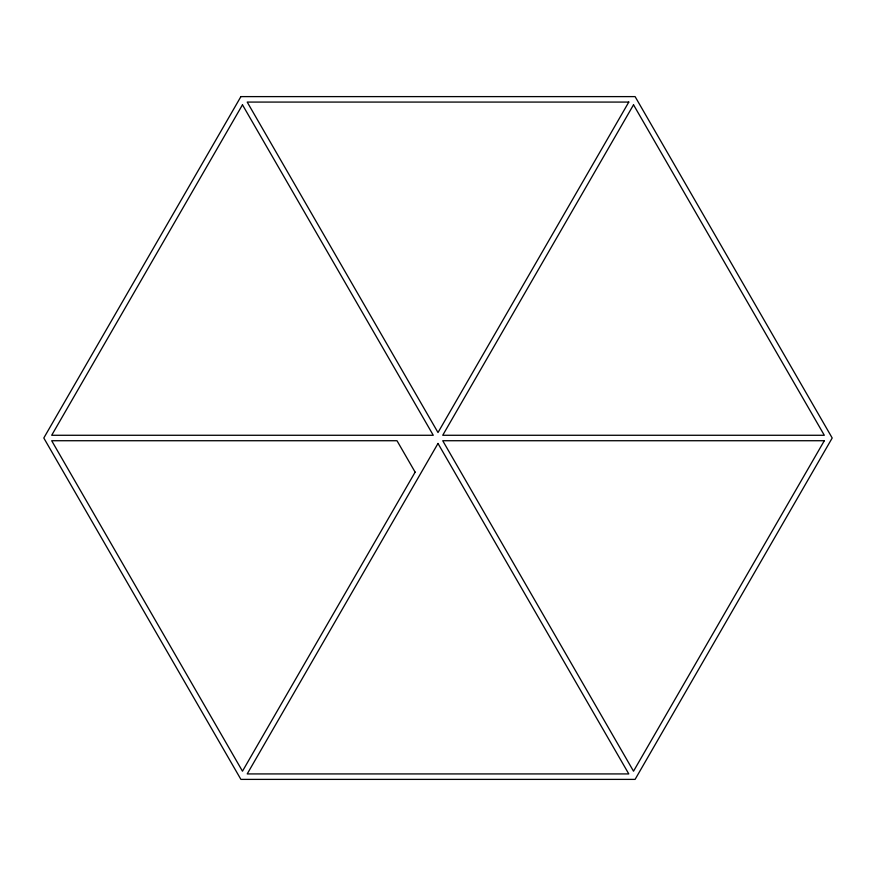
<?xml version="1.0" encoding="UTF-8"?>
<svg xmlns="http://www.w3.org/2000/svg" width="876" height="876" viewBox="0 0 876 876"><rect width="100%" height="100%" fill="white"/><g stroke="black" fill="none" stroke-linecap="round" stroke-linejoin="round"><path stroke-width="1.31" d="M240.9 96.612L43.8 438L240.9 779.388L635.1 779.388L832.2 438L635.1 96.612L240.9 96.612M242.477 104.802L51.684 435.273L433.27 435.273L242.477 104.802M415.136 472.142L242.477 771.198L51.684 440.727L397.003 440.727L415.136 472.142M628.793 102.076L438 432.536L247.207 102.076L628.793 102.076M438 443.464L247.207 773.924L628.793 773.924L438 443.464M633.523 104.802L442.73 435.273L824.316 435.273L633.523 104.802M824.316 440.727L633.523 771.198L442.73 440.727L824.316 440.727"/></g></svg>
